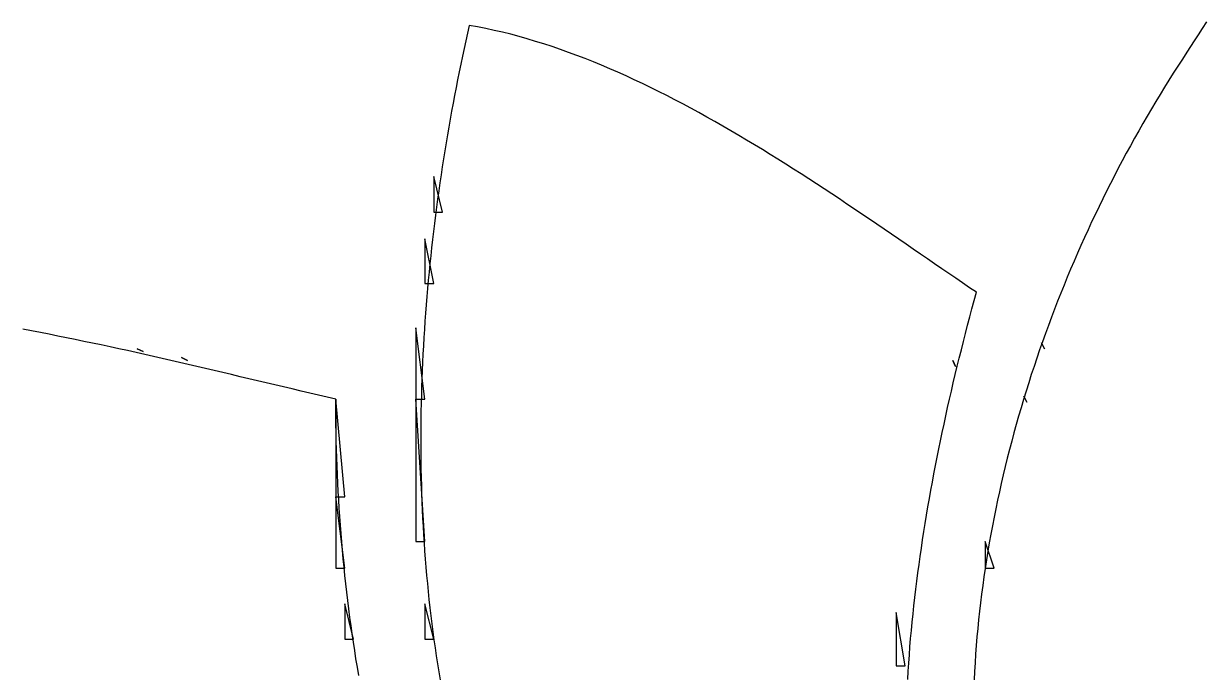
# Model space of a CAD drawing. Header units: millimetres. Extents: x 56222 to 3066687, y -650199 to -121287.
# Drawn here: x 141920.149 to 141922.521, y -185289.305 to -185288.002 of the extents above; entities that cross this region are included whole.
import ezdxf

# ---------------------------------------------------------------- set-up
doc = ezdxf.new("R2010")
doc.units = ezdxf.units.MM
doc.header["$MEASUREMENT"] = 0
doc.layers.add('$TD_AUDIT_GENERATED_(A0BDF17)', color=32, linetype='Continuous', lineweight=30)

msp = doc.modelspace()

# ---------------------------------------------------------------- linework, layer by layer
at = {"layer": '$TD_AUDIT_GENERATED_(A0BDF17)', "linetype": 'Continuous', "lineweight": 25, "ltscale": 2}
for p, q in [((141922.5207, -185287.9982, 0.5173), (141922.5123, -185288.0114, 0.5173)), ((141921.0391, -185288.0206, 0.5173), (141921.0356, -185288.0361, 0.5173)), ((141921.0426, -185288.0052, 0.5173), (141921.0391, -185288.0206, 0.5173)), ((141921.0592, -185288.0082, 0.5173), (141921.0426, -185288.0052, 0.5173)), ((141921.0759, -185288.0115, 0.5173), (141921.0592, -185288.0082, 0.5173)), ((141921.0925, -185288.0151, 0.5173), (141921.0759, -185288.0115, 0.5173)), ((141921.1091, -185288.019, 0.5173), (141921.0925, -185288.0151, 0.5173)), ((141921.1258, -185288.0231, 0.5173), (141921.1091, -185288.019, 0.5173)), ((141921.1424, -185288.0275, 0.5173), (141921.1258, -185288.0231, 0.5173)), ((141922.5043, -185288.0241, 0.5173), (141922.4965, -185288.0363, 0.5173)), ((141922.5123, -185288.0114, 0.5173), (141922.5043, -185288.0241, 0.5173)), ((141921.0356, -185288.0361, 0.5173), (141921.0322, -185288.0516, 0.5173)), ((141921.159, -185288.0322, 0.5173), (141921.1424, -185288.0275, 0.5173)), ((141921.1756, -185288.0372, 0.5173), (141921.159, -185288.0322, 0.5173)), ((141921.1922, -185288.0424, 0.5173), (141921.1756, -185288.0372, 0.5173)), ((141921.2087, -185288.0478, 0.5173), (141921.1922, -185288.0424, 0.5173)), ((141921.2253, -185288.0535, 0.5173), (141921.2087, -185288.0478, 0.5173)), ((141922.489, -185288.0478, 0.5173), (141922.4819, -185288.0587, 0.5173)), ((141922.4965, -185288.0363, 0.5173), (141922.489, -185288.0478, 0.5173)), ((141921.0289, -185288.0671, 0.5173), (141921.0256, -185288.0827, 0.5173)), ((141921.0322, -185288.0516, 0.5173), (141921.0289, -185288.0671, 0.5173)), ((141921.2418, -185288.0594, 0.5173), (141921.2253, -185288.0535, 0.5173)), ((141921.2584, -185288.0655, 0.5173), (141921.2418, -185288.0594, 0.5173)), ((141921.2749, -185288.0718, 0.5173), (141921.2584, -185288.0655, 0.5173)), ((141921.2914, -185288.0784, 0.5173), (141921.2749, -185288.0718, 0.5173)), ((141922.4727, -185288.0727, 0.5173), (141922.4636, -185288.0867, 0.5173)), ((141922.4819, -185288.0587, 0.5173), (141922.4727, -185288.0727, 0.5173)), ((141921.0256, -185288.0827, 0.5173), (141921.0224, -185288.0984, 0.5173)), ((141921.3078, -185288.0851, 0.5173), (141921.2914, -185288.0784, 0.5173)), ((141921.3243, -185288.0921, 0.5173), (141921.3078, -185288.0851, 0.5173)), ((141921.3407, -185288.0993, 0.5173), (141921.3243, -185288.0921, 0.5173)), ((141922.4636, -185288.0867, 0.5173), (141922.4545, -185288.1008, 0.5173)), ((141921.0192, -185288.1141, 0.5173), (141921.0161, -185288.1298, 0.5173)), ((141921.0224, -185288.0984, 0.5173), (141921.0192, -185288.1141, 0.5173)), ((141921.3571, -185288.1066, 0.5173), (141921.3407, -185288.0993, 0.5173)), ((141921.3734, -185288.1141, 0.5173), (141921.3571, -185288.1066, 0.5173)), ((141921.3897, -185288.1218, 0.5173), (141921.3734, -185288.1141, 0.5173)), ((141922.4455, -185288.115, 0.5173), (141922.4367, -185288.1293, 0.5173)), ((141922.4545, -185288.1008, 0.5173), (141922.4455, -185288.115, 0.5173)), ((141921.0161, -185288.1298, 0.5173), (141921.0131, -185288.1456, 0.5173)), ((141921.406, -185288.1297, 0.5173), (141921.3897, -185288.1218, 0.5173)), ((141921.4223, -185288.1378, 0.5173), (141921.406, -185288.1297, 0.5173)), ((141921.4386, -185288.1459, 0.5173), (141921.4223, -185288.1378, 0.5173)), ((141922.4278, -185288.1437, 0.5173), (141922.4191, -185288.1581, 0.5173)), ((141922.4367, -185288.1293, 0.5173), (141922.4278, -185288.1437, 0.5173)), ((141921.0101, -185288.1614, 0.5173), (141921.0072, -185288.1772, 0.5173)), ((141921.0131, -185288.1456, 0.5173), (141921.0101, -185288.1614, 0.5173)), ((141921.4548, -185288.1543, 0.5173), (141921.4386, -185288.1459, 0.5173)), ((141921.4709, -185288.1628, 0.5173), (141921.4548, -185288.1543, 0.5173)), ((141921.4871, -185288.1714, 0.5173), (141921.4709, -185288.1628, 0.5173)), ((141922.4191, -185288.1581, 0.5173), (141922.4105, -185288.1727, 0.5173)), ((141921.0072, -185288.1772, 0.5173), (141921.0043, -185288.1931, 0.5173)), ((141921.5032, -185288.1802, 0.5173), (141921.4871, -185288.1714, 0.5173)), ((141921.5192, -185288.189, 0.5173), (141921.5032, -185288.1802, 0.5173)), ((141921.5352, -185288.198, 0.5173), (141921.5192, -185288.189, 0.5173)), ((141922.4019, -185288.1873, 0.5173), (141922.3934, -185288.202, 0.5173)), ((141922.4105, -185288.1727, 0.5173), (141922.4019, -185288.1873, 0.5173)), ((141921.0015, -185288.209, 0.5173), (141920.9988, -185288.2249, 0.5173)), ((141921.0043, -185288.1931, 0.5173), (141921.0015, -185288.209, 0.5173)), ((141921.5512, -185288.2072, 0.5173), (141921.5352, -185288.198, 0.5173)), ((141921.5671, -185288.2164, 0.5173), (141921.5512, -185288.2072, 0.5173)), ((141922.3934, -185288.202, 0.5173), (141922.385, -185288.2167, 0.5173)), ((141920.9988, -185288.2249, 0.5173), (141920.9961, -185288.2409, 0.5173)), ((141921.583, -185288.2257, 0.5173), (141921.5671, -185288.2164, 0.5173)), ((141921.5988, -185288.2351, 0.5173), (141921.583, -185288.2257, 0.5173)), ((141921.6146, -185288.2446, 0.5173), (141921.5988, -185288.2351, 0.5173)), ((141922.3766, -185288.2316, 0.5173), (141922.3684, -185288.2465, 0.5173)), ((141922.385, -185288.2167, 0.5173), (141922.3766, -185288.2316, 0.5173)), ((141920.9934, -185288.2569, 0.5173), (141920.9909, -185288.2729, 0.5173)), ((141920.9961, -185288.2409, 0.5173), (141920.9934, -185288.2569, 0.5173)), ((141921.6304, -185288.2542, 0.5173), (141921.6146, -185288.2446, 0.5173)), ((141921.6461, -185288.2639, 0.5173), (141921.6304, -185288.2542, 0.5173)), ((141922.3602, -185288.2614, 0.5173), (141922.3522, -185288.2765, 0.5173)), ((141922.3684, -185288.2465, 0.5173), (141922.3602, -185288.2614, 0.5173)), ((141920.9909, -185288.2729, 0.5173), (141920.9884, -185288.289, 0.5173)), ((141921.6617, -185288.2736, 0.5173), (141921.6461, -185288.2639, 0.5173)), ((141921.6773, -185288.2834, 0.5173), (141921.6617, -185288.2736, 0.5173)), ((141921.6928, -185288.2933, 0.5173), (141921.6773, -185288.2834, 0.5173)), ((141922.3522, -185288.2765, 0.5173), (141922.3442, -185288.2916, 0.5173)), ((141920.9712, -185288.3085, 0.5173), (141920.9712, -185288.3799, 0.5173)), ((141920.989, -185288.3799, 0.5173), (141920.9712, -185288.3085, 0.5173)), ((141920.9859, -185288.3051, 0.5173), (141920.9836, -185288.3212, 0.5173)), ((141920.9884, -185288.289, 0.5173), (141920.9859, -185288.3051, 0.5173)), ((141921.7083, -185288.3032, 0.5173), (141921.6928, -185288.2933, 0.5173)), ((141921.7237, -185288.3132, 0.5173), (141921.7083, -185288.3032, 0.5173)), ((141922.3363, -185288.3068, 0.5173), (141922.3284, -185288.3221, 0.5173)), ((141922.3442, -185288.2916, 0.5173), (141922.3363, -185288.3068, 0.5173)), ((141920.9836, -185288.3212, 0.5173), (141920.9813, -185288.3373, 0.5173)), ((141921.7391, -185288.3232, 0.5173), (141921.7237, -185288.3132, 0.5173)), ((141921.7544, -185288.3332, 0.5173), (141921.7391, -185288.3232, 0.5173)), ((141921.7696, -185288.3433, 0.5173), (141921.7544, -185288.3332, 0.5173)), ((141922.3284, -185288.3221, 0.5173), (141922.3207, -185288.3374, 0.5173)), ((141920.979, -185288.3535, 0.5173), (141920.9769, -185288.3697, 0.5173)), ((141920.9813, -185288.3373, 0.5173), (141920.979, -185288.3535, 0.5173)), ((141921.7848, -185288.3533, 0.5173), (141921.7696, -185288.3433, 0.5173)), ((141921.7999, -185288.3634, 0.5173), (141921.7848, -185288.3533, 0.5173)), ((141922.3131, -185288.3528, 0.5173), (141922.3055, -185288.3682, 0.5173)), ((141922.3207, -185288.3374, 0.5173), (141922.3131, -185288.3528, 0.5173)), ((141920.9712, -185288.3799, 0.5173), (141920.989, -185288.3799, 0.5173)), ((141920.9769, -185288.3697, 0.5173), (141920.9747, -185288.3859, 0.5173)), ((141921.815, -185288.3735, 0.5173), (141921.7999, -185288.3634, 0.5173)), ((141921.8299, -185288.3836, 0.5173), (141921.815, -185288.3735, 0.5173)), ((141922.3055, -185288.3682, 0.5173), (141922.2981, -185288.3837, 0.5173)), ((141920.9727, -185288.4022, 0.5173), (141920.9707, -185288.4184, 0.5173)), ((141920.9747, -185288.3859, 0.5173), (141920.9727, -185288.4022, 0.5173)), ((141921.8449, -185288.3937, 0.5173), (141921.8299, -185288.3836, 0.5173)), ((141921.8597, -185288.4038, 0.5173), (141921.8449, -185288.3937, 0.5173)), ((141921.8745, -185288.4139, 0.5173), (141921.8597, -185288.4038, 0.5173)), ((141922.2907, -185288.3993, 0.5173), (141922.2835, -185288.4149, 0.5173)), ((141922.2981, -185288.3837, 0.5173), (141922.2907, -185288.3993, 0.5173)), ((141920.9707, -185288.4184, 0.5173), (141920.9688, -185288.4347, 0.5173)), ((141921.8892, -185288.4239, 0.5173), (141921.8745, -185288.4139, 0.5173)), ((141921.9038, -185288.4339, 0.5173), (141921.8892, -185288.4239, 0.5173)), ((141922.2835, -185288.4149, 0.5173), (141922.2763, -185288.4306, 0.5173)), ((141920.9533, -185288.4334, 0.5173), (141920.9533, -185288.5226, 0.5173)), ((141920.9712, -185288.5226, 0.5173), (141920.9533, -185288.4334, 0.5173)), ((141920.967, -185288.451, 0.5173), (141920.9652, -185288.4674, 0.5173)), ((141920.9688, -185288.4347, 0.5173), (141920.967, -185288.451, 0.5173)), ((141921.9184, -185288.4439, 0.5173), (141921.9038, -185288.4339, 0.5173)), ((141921.9329, -185288.4539, 0.5173), (141921.9184, -185288.4439, 0.5173)), ((141922.2692, -185288.4464, 0.5173), (141922.2622, -185288.4622, 0.5173)), ((141922.2763, -185288.4306, 0.5173), (141922.2692, -185288.4464, 0.5173)), ((141920.9652, -185288.4674, 0.5173), (141920.9635, -185288.4837, 0.5173)), ((141921.9473, -185288.4638, 0.5173), (141921.9329, -185288.4539, 0.5173)), ((141921.9616, -185288.4736, 0.5173), (141921.9473, -185288.4638, 0.5173)), ((141921.9758, -185288.4834, 0.5173), (141921.9616, -185288.4736, 0.5173)), ((141922.2622, -185288.4622, 0.5173), (141922.2554, -185288.4781, 0.5173)), ((141920.9635, -185288.4837, 0.5173), (141920.9619, -185288.5001, 0.5173)), ((141921.99, -185288.4931, 0.5173), (141921.9758, -185288.4834, 0.5173)), ((141922.0041, -185288.5027, 0.5173), (141921.99, -185288.4931, 0.5173)), ((141922.2486, -185288.494, 0.5173), (141922.2419, -185288.51, 0.5173)), ((141922.2554, -185288.4781, 0.5173), (141922.2486, -185288.494, 0.5173)), ((141920.9533, -185288.5226, 0.5173), (141920.9712, -185288.5226, 0.5173)), ((141920.9604, -185288.5164, 0.5173), (141920.9589, -185288.5328, 0.5173)), ((141920.9619, -185288.5001, 0.5173), (141920.9604, -185288.5164, 0.5173)), ((141922.0181, -185288.5123, 0.5173), (141922.0041, -185288.5027, 0.5173)), ((141922.032, -185288.5218, 0.5173), (141922.0181, -185288.5123, 0.5173)), ((141922.0458, -185288.5312, 0.5173), (141922.032, -185288.5218, 0.5173)), ((141922.2419, -185288.51, 0.5173), (141922.2353, -185288.526, 0.5173)), ((141920.9589, -185288.5328, 0.5173), (141920.9575, -185288.5492, 0.5173)), ((141922.0596, -185288.5405, 0.5173), (141922.0458, -185288.5312, 0.5173)), ((141922.0551, -185288.5569, 0.5173), (141922.0596, -185288.5405, 0.5173)), ((141922.2288, -185288.5421, 0.5173), (141922.2224, -185288.5582, 0.5173)), ((141922.2353, -185288.526, 0.5173), (141922.2288, -185288.5421, 0.5173)), ((141920.9561, -185288.5657, 0.5173), (141920.9549, -185288.5821, 0.5173)), ((141920.9575, -185288.5492, 0.5173), (141920.9561, -185288.5657, 0.5173)), ((141922.0507, -185288.5734, 0.5173), (141922.0551, -185288.5569, 0.5173)), ((141922.2224, -185288.5582, 0.5173), (141922.2161, -185288.5744, 0.5173)), ((141920.9549, -185288.5821, 0.5173), (141920.9537, -185288.5985, 0.5173)), ((141922.042, -185288.6063, 0.5173), (141922.0463, -185288.5898, 0.5173)), ((141922.0463, -185288.5898, 0.5173), (141922.0507, -185288.5734, 0.5173)), ((141922.21, -185288.5906, 0.5173), (141922.2039, -185288.6069, 0.5173)), ((141922.2161, -185288.5744, 0.5173), (141922.21, -185288.5906, 0.5173)), ((141920.1649, -185288.6179, 0.5173), (141920.1474, -185288.6146, 0.5173)), ((141920.1824, -185288.6212, 0.5173), (141920.1649, -185288.6179, 0.5173)), ((141920.9355, -185288.6118, 0.5173), (141920.9355, -185288.7546, 0.5173)), ((141920.9533, -185288.7546, 0.5173), (141920.9355, -185288.6118, 0.5173)), ((141920.9526, -185288.615, 0.5173), (141920.9515, -185288.6314, 0.5173)), ((141920.9537, -185288.5985, 0.5173), (141920.9526, -185288.615, 0.5173)), ((141922.0378, -185288.6228, 0.5173), (141922.042, -185288.6063, 0.5173)), ((141922.2039, -185288.6069, 0.5173), (141922.1979, -185288.6232, 0.5173)), ((141920.1999, -185288.6246, 0.5173), (141920.1824, -185288.6212, 0.5173)), ((141920.2174, -185288.6281, 0.5173), (141920.1999, -185288.6246, 0.5173)), ((141920.2349, -185288.6316, 0.5173), (141920.2174, -185288.6281, 0.5173)), ((141920.2523, -185288.6352, 0.5173), (141920.2349, -185288.6316, 0.5173)), ((141920.2698, -185288.6388, 0.5173), (141920.2523, -185288.6352, 0.5173)), ((141920.2872, -185288.6424, 0.5173), (141920.2698, -185288.6388, 0.5173)), ((141920.9515, -185288.6314, 0.5173), (141920.9506, -185288.6479, 0.5173)), ((141922.0294, -185288.6559, 0.5173), (141922.0335, -185288.6393, 0.5173)), ((141922.0335, -185288.6393, 0.5173), (141922.0378, -185288.6228, 0.5173)), ((141922.1921, -185288.6396, 0.5173), (141922.1863, -185288.656, 0.5173)), ((141922.1904, -185288.6416, 0.5173), (141922.1964, -185288.6535, 0.5173)), ((141922.1964, -185288.6535, 0.5173), (141922.1904, -185288.6416, 0.5173)), ((141922.1979, -185288.6232, 0.5173), (141922.1921, -185288.6396, 0.5173)), ((141920.3047, -185288.6461, 0.5173), (141920.2872, -185288.6424, 0.5173)), ((141920.3221, -185288.6499, 0.5173), (141920.3047, -185288.6461, 0.5173)), ((141920.3395, -185288.6537, 0.5173), (141920.3221, -185288.6499, 0.5173)), ((141920.357, -185288.6575, 0.5173), (141920.3395, -185288.6537, 0.5173)), ((141920.3744, -185288.6614, 0.5173), (141920.357, -185288.6575, 0.5173)), ((141920.3918, -185288.6653, 0.5173), (141920.3744, -185288.6614, 0.5173)), ((141920.3764, -185288.6535, 0.5173), (141920.3883, -185288.6594, 0.5173)), ((141920.3883, -185288.6594, 0.5173), (141920.3764, -185288.6535, 0.5173)), ((141920.4092, -185288.6692, 0.5173), (141920.3918, -185288.6653, 0.5173)), ((141920.9497, -185288.6644, 0.5173), (141920.9489, -185288.6808, 0.5173)), ((141920.9506, -185288.6479, 0.5173), (141920.9497, -185288.6644, 0.5173)), ((141922.0253, -185288.6724, 0.5173), (141922.0294, -185288.6559, 0.5173)), ((141922.1863, -185288.656, 0.5173), (141922.1807, -185288.6725, 0.5173)), ((141920.4266, -185288.6732, 0.5173), (141920.4092, -185288.6692, 0.5173)), ((141920.444, -185288.6772, 0.5173), (141920.4266, -185288.6732, 0.5173)), ((141920.4614, -185288.6812, 0.5173), (141920.444, -185288.6772, 0.5173)), ((141920.4788, -185288.6852, 0.5173), (141920.4614, -185288.6812, 0.5173)), ((141920.4657, -185288.6713, 0.5173), (141920.4775, -185288.6772, 0.5173)), ((141920.4775, -185288.6772, 0.5173), (141920.4657, -185288.6713, 0.5173)), ((141920.4962, -185288.6892, 0.5173), (141920.4788, -185288.6852, 0.5173)), ((141920.5136, -185288.6933, 0.5173), (141920.4962, -185288.6892, 0.5173)), ((141920.9489, -185288.6808, 0.5173), (141920.9482, -185288.6973, 0.5173)), ((141922.012, -185288.6772, 0.5173), (141922.0179, -185288.6891, 0.5173)), ((141922.0179, -185288.6891, 0.5173), (141922.012, -185288.6772, 0.5173)), ((141922.0173, -185288.7055, 0.5173), (141922.0213, -185288.6889, 0.5173)), ((141922.0213, -185288.6889, 0.5173), (141922.0253, -185288.6724, 0.5173)), ((141922.1751, -185288.689, 0.5173), (141922.1697, -185288.7055, 0.5173)), ((141922.1807, -185288.6725, 0.5173), (141922.1751, -185288.689, 0.5173)), ((141920.531, -185288.6974, 0.5173), (141920.5136, -185288.6933, 0.5173)), ((141920.5484, -185288.7015, 0.5173), (141920.531, -185288.6974, 0.5173)), ((141920.5659, -185288.7056, 0.5173), (141920.5484, -185288.7015, 0.5173)), ((141920.5833, -185288.7097, 0.5173), (141920.5659, -185288.7056, 0.5173)), ((141920.6007, -185288.7138, 0.5173), (141920.5833, -185288.7097, 0.5173)), ((141920.9482, -185288.6973, 0.5173), (141920.9475, -185288.7138, 0.5173)), ((141922.0133, -185288.722, 0.5173), (141922.0173, -185288.7055, 0.5173)), ((141922.1697, -185288.7055, 0.5173), (141922.1644, -185288.7221, 0.5173)), ((141920.6181, -185288.7179, 0.5173), (141920.6007, -185288.7138, 0.5173)), ((141920.6355, -185288.722, 0.5173), (141920.6181, -185288.7179, 0.5173)), ((141920.6529, -185288.7261, 0.5173), (141920.6355, -185288.722, 0.5173)), ((141920.6703, -185288.7302, 0.5173), (141920.6529, -185288.7261, 0.5173)), ((141920.6877, -185288.7343, 0.5173), (141920.6703, -185288.7302, 0.5173)), ((141920.7052, -185288.7384, 0.5173), (141920.6877, -185288.7343, 0.5173)), ((141920.9469, -185288.7303, 0.5173), (141920.9465, -185288.7468, 0.5173)), ((141920.9475, -185288.7138, 0.5173), (141920.9469, -185288.7303, 0.5173)), ((141922.0095, -185288.7386, 0.5173), (141922.0133, -185288.722, 0.5173)), ((141922.1644, -185288.7221, 0.5173), (141922.1592, -185288.7387, 0.5173)), ((141920.7226, -185288.7425, 0.5173), (141920.7052, -185288.7384, 0.5173)), ((141920.74, -185288.7465, 0.5173), (141920.7226, -185288.7425, 0.5173)), ((141920.7575, -185288.7506, 0.5173), (141920.74, -185288.7465, 0.5173)), ((141920.7749, -185288.7546, 0.5173), (141920.7575, -185288.7506, 0.5173)), ((141920.775, -185288.7714, 0.5173), (141920.7749, -185288.7546, 0.5173)), ((141920.7749, -185288.7546, 0.5173), (141920.7749, -185288.9508, 0.5173)), ((141920.7928, -185288.9508, 0.5173), (141920.7749, -185288.7546, 0.5173)), ((141920.9355, -185288.7546, 0.5173), (141920.9533, -185288.7546, 0.5173)), ((141920.9355, -185288.7546, 0.5173), (141920.9355, -185289.04, 0.5173)), ((141920.9533, -185289.04, 0.5173), (141920.9355, -185288.7546, 0.5173)), ((141920.9465, -185288.7468, 0.5173), (141920.946, -185288.7633, 0.5173)), ((141922.0019, -185288.7717, 0.5173), (141922.0057, -185288.7551, 0.5173)), ((141922.0057, -185288.7551, 0.5173), (141922.0095, -185288.7386, 0.5173)), ((141922.1541, -185288.7553, 0.5173), (141922.1491, -185288.772, 0.5173)), ((141922.1592, -185288.7387, 0.5173), (141922.1541, -185288.7553, 0.5173)), ((141922.1547, -185288.7486, 0.5173), (141922.1607, -185288.7605, 0.5173)), ((141922.1607, -185288.7605, 0.5173), (141922.1547, -185288.7486, 0.5173)), ((141920.7751, -185288.7882, 0.5173), (141920.775, -185288.7714, 0.5173)), ((141920.9457, -185288.7798, 0.5173), (141920.9455, -185288.7963, 0.5173)), ((141920.946, -185288.7633, 0.5173), (141920.9457, -185288.7798, 0.5173)), ((141921.9983, -185288.7883, 0.5173), (141922.0019, -185288.7717, 0.5173)), ((141922.1491, -185288.772, 0.5173), (141922.1442, -185288.7887, 0.5173)), ((141920.7753, -185288.805, 0.5173), (141920.7751, -185288.7882, 0.5173)), ((141920.7756, -185288.8218, 0.5173), (141920.7753, -185288.805, 0.5173)), ((141920.9455, -185288.7963, 0.5173), (141920.9453, -185288.8128, 0.5173)), ((141921.9911, -185288.8214, 0.5173), (141921.9946, -185288.8048, 0.5173)), ((141921.9946, -185288.8048, 0.5173), (141921.9983, -185288.7883, 0.5173)), ((141922.1395, -185288.8055, 0.5173), (141922.1348, -185288.8223, 0.5173)), ((141922.1442, -185288.7887, 0.5173), (141922.1395, -185288.8055, 0.5173)), ((141920.7759, -185288.8387, 0.5173), (141920.7756, -185288.8218, 0.5173)), ((141920.9453, -185288.8128, 0.5173), (141920.9452, -185288.8293, 0.5173)), ((141920.9452, -185288.8293, 0.5173), (141920.9452, -185288.8457, 0.5173)), ((141921.9876, -185288.838, 0.5173), (141921.9911, -185288.8214, 0.5173)), ((141922.1348, -185288.8223, 0.5173), (141922.1303, -185288.8391, 0.5173)), ((141920.7764, -185288.8555, 0.5173), (141920.7759, -185288.8387, 0.5173)), ((141920.7769, -185288.8724, 0.5173), (141920.7764, -185288.8555, 0.5173)), ((141920.9452, -185288.8457, 0.5173), (141920.9453, -185288.8622, 0.5173)), ((141921.9809, -185288.8712, 0.5173), (141921.9842, -185288.8546, 0.5173)), ((141921.9842, -185288.8546, 0.5173), (141921.9876, -185288.838, 0.5173)), ((141922.1303, -185288.8391, 0.5173), (141922.1259, -185288.8559, 0.5173)), ((141920.7775, -185288.8892, 0.5173), (141920.7769, -185288.8724, 0.5173)), ((141920.9453, -185288.8622, 0.5173), (141920.9455, -185288.8787, 0.5173)), ((141920.9455, -185288.8787, 0.5173), (141920.9457, -185288.8952, 0.5173)), ((141921.9776, -185288.8877, 0.5173), (141921.9809, -185288.8712, 0.5173)), ((141922.1216, -185288.8728, 0.5173), (141922.1175, -185288.8897, 0.5173)), ((141922.1259, -185288.8559, 0.5173), (141922.1216, -185288.8728, 0.5173)), ((141920.7782, -185288.9061, 0.5173), (141920.7775, -185288.8892, 0.5173)), ((141920.9457, -185288.8952, 0.5173), (141920.9461, -185288.9116, 0.5173)), ((141921.9744, -185288.9043, 0.5173), (141921.9776, -185288.8877, 0.5173)), ((141922.1175, -185288.8897, 0.5173), (141922.1134, -185288.9066, 0.5173)), ((141920.7789, -185288.9229, 0.5173), (141920.7782, -185288.9061, 0.5173)), ((141920.7798, -185288.9398, 0.5173), (141920.7789, -185288.9229, 0.5173)), ((141920.9461, -185288.9116, 0.5173), (141920.9465, -185288.9281, 0.5173)), ((141921.9683, -185288.9375, 0.5173), (141921.9713, -185288.9209, 0.5173)), ((141921.9713, -185288.9209, 0.5173), (141921.9744, -185288.9043, 0.5173)), ((141922.1095, -185288.9236, 0.5173), (141922.1057, -185288.9405, 0.5173)), ((141922.1134, -185288.9066, 0.5173), (141922.1095, -185288.9236, 0.5173)), ((141920.7807, -185288.9567, 0.5173), (141920.7798, -185288.9398, 0.5173)), ((141920.9465, -185288.9281, 0.5173), (141920.947, -185288.9445, 0.5173)), ((141920.947, -185288.9445, 0.5173), (141920.9476, -185288.9609, 0.5173)), ((141921.9653, -185288.9541, 0.5173), (141921.9683, -185288.9375, 0.5173)), ((141922.1057, -185288.9405, 0.5173), (141922.102, -185288.9575, 0.5173)), ((141920.7749, -185288.9508, 0.5173), (141920.7928, -185288.9508, 0.5173)), ((141920.7749, -185288.9508, 0.5173), (141920.7749, -185289.0936, 0.5173)), ((141920.7928, -185289.0936, 0.5173), (141920.7749, -185288.9508, 0.5173)), ((141920.7818, -185288.9735, 0.5173), (141920.7807, -185288.9567, 0.5173)), ((141920.7829, -185288.9904, 0.5173), (141920.7818, -185288.9735, 0.5173)), ((141920.9476, -185288.9609, 0.5173), (141920.9483, -185288.9773, 0.5173)), ((141921.9596, -185288.9872, 0.5173), (141921.9624, -185288.9706, 0.5173)), ((141921.9624, -185288.9706, 0.5173), (141921.9653, -185288.9541, 0.5173)), ((141922.102, -185288.9575, 0.5173), (141922.0985, -185288.9746, 0.5173)), ((141920.7841, -185289.0073, 0.5173), (141920.7829, -185288.9904, 0.5173)), ((141920.9483, -185288.9773, 0.5173), (141920.949, -185288.9937, 0.5173)), ((141920.949, -185288.9937, 0.5173), (141920.9499, -185289.0101, 0.5173)), ((141921.9569, -185289.0038, 0.5173), (141921.9596, -185288.9872, 0.5173)), ((141922.0951, -185288.9916, 0.5173), (141922.0917, -185289.0087, 0.5173)), ((141922.0985, -185288.9746, 0.5173), (141922.0951, -185288.9916, 0.5173)), ((141920.7854, -185289.0241, 0.5173), (141920.7841, -185289.0073, 0.5173)), ((141920.9499, -185289.0101, 0.5173), (141920.9509, -185289.0265, 0.5173)), ((141921.9517, -185289.0369, 0.5173), (141921.9542, -185289.0203, 0.5173)), ((141921.9542, -185289.0203, 0.5173), (141921.9569, -185289.0038, 0.5173)), ((141922.0917, -185289.0087, 0.5173), (141922.0886, -185289.0257, 0.5173)), ((141920.7867, -185289.041, 0.5173), (141920.7854, -185289.0241, 0.5173)), ((141920.7882, -185289.0578, 0.5173), (141920.7867, -185289.041, 0.5173)), ((141920.9355, -185289.04, 0.5173), (141920.9533, -185289.04, 0.5173)), ((141920.9509, -185289.0265, 0.5173), (141920.9519, -185289.0429, 0.5173)), ((141920.9519, -185289.0429, 0.5173), (141920.953, -185289.0592, 0.5173)), ((141921.9492, -185289.0534, 0.5173), (141921.9517, -185289.0369, 0.5173)), ((141922.0774, -185289.04, 0.5173), (141922.0774, -185289.0936, 0.5173)), ((141922.0953, -185289.0936, 0.5173), (141922.0774, -185289.04, 0.5173)), ((141922.0855, -185289.0428, 0.5173), (141922.0826, -185289.0599, 0.5173)), ((141922.0886, -185289.0257, 0.5173), (141922.0855, -185289.0428, 0.5173)), ((141920.7897, -185289.0747, 0.5173), (141920.7882, -185289.0578, 0.5173)), ((141920.953, -185289.0592, 0.5173), (141920.9543, -185289.0755, 0.5173)), ((141921.9468, -185289.07, 0.5173), (141921.9492, -185289.0534, 0.5173)), ((141922.0826, -185289.0599, 0.5173), (141922.0798, -185289.0771, 0.5173)), ((141920.7914, -185289.0915, 0.5173), (141920.7897, -185289.0747, 0.5173)), ((141920.7931, -185289.1083, 0.5173), (141920.7914, -185289.0915, 0.5173)), ((141920.9543, -185289.0755, 0.5173), (141920.9556, -185289.0918, 0.5173)), ((141920.9556, -185289.0918, 0.5173), (141920.957, -185289.1081, 0.5173)), ((141921.9422, -185289.103, 0.5173), (141921.9445, -185289.0865, 0.5173)), ((141921.9445, -185289.0865, 0.5173), (141921.9468, -185289.07, 0.5173)), ((141922.0798, -185289.0771, 0.5173), (141922.0772, -185289.0942, 0.5173)), ((141920.7749, -185289.0936, 0.5173), (141920.7928, -185289.0936, 0.5173)), ((141920.7949, -185289.1251, 0.5173), (141920.7931, -185289.1083, 0.5173)), ((141920.957, -185289.1081, 0.5173), (141920.9585, -185289.1244, 0.5173)), ((141921.9401, -185289.1196, 0.5173), (141921.9422, -185289.103, 0.5173)), ((141922.0746, -185289.1114, 0.5173), (141922.0722, -185289.1285, 0.5173)), ((141922.0772, -185289.0942, 0.5173), (141922.0746, -185289.1114, 0.5173)), ((141922.0774, -185289.0936, 0.5173), (141922.0953, -185289.0936, 0.5173)), ((141920.7968, -185289.1419, 0.5173), (141920.7949, -185289.1251, 0.5173)), ((141920.9585, -185289.1244, 0.5173), (141920.9601, -185289.1406, 0.5173)), ((141921.9361, -185289.1526, 0.5173), (141921.938, -185289.1361, 0.5173)), ((141921.938, -185289.1361, 0.5173), (141921.9401, -185289.1196, 0.5173)), ((141922.0722, -185289.1285, 0.5173), (141922.07, -185289.1457, 0.5173)), ((141920.7988, -185289.1587, 0.5173), (141920.7968, -185289.1419, 0.5173)), ((141920.8009, -185289.1755, 0.5173), (141920.7988, -185289.1587, 0.5173)), ((141920.9601, -185289.1406, 0.5173), (141920.9618, -185289.1568, 0.5173)), ((141920.9618, -185289.1568, 0.5173), (141920.9635, -185289.173, 0.5173)), ((141921.9342, -185289.1691, 0.5173), (141921.9361, -185289.1526, 0.5173)), ((141922.0679, -185289.1629, 0.5173), (141922.0659, -185289.1801, 0.5173)), ((141922.07, -185289.1457, 0.5173), (141922.0679, -185289.1629, 0.5173)), ((141920.7928, -185289.1649, 0.5173), (141920.7928, -185289.2363, 0.5173)), ((141920.8106, -185289.2363, 0.5173), (141920.7928, -185289.1649, 0.5173)), ((141920.8031, -185289.1923, 0.5173), (141920.8009, -185289.1755, 0.5173)), ((141920.9533, -185289.1649, 0.5173), (141920.9533, -185289.2363, 0.5173)), ((141920.9712, -185289.2363, 0.5173), (141920.9533, -185289.1649, 0.5173)), ((141920.9635, -185289.173, 0.5173), (141920.9654, -185289.1892, 0.5173)), ((141921.899, -185289.1828, 0.5173), (141921.899, -185289.2898, 0.5173)), ((141921.9168, -185289.2898, 0.5173), (141921.899, -185289.1828, 0.5173)), ((141921.9308, -185289.202, 0.5173), (141921.9325, -185289.1855, 0.5173)), ((141921.9325, -185289.1855, 0.5173), (141921.9342, -185289.1691, 0.5173)), ((141922.0659, -185289.1801, 0.5173), (141922.064, -185289.1973, 0.5173)), ((141920.8054, -185289.209, 0.5173), (141920.8031, -185289.1923, 0.5173)), ((141920.8078, -185289.2257, 0.5173), (141920.8054, -185289.209, 0.5173)), ((141920.9654, -185289.1892, 0.5173), (141920.9674, -185289.2053, 0.5173)), ((141920.9674, -185289.2053, 0.5173), (141920.9695, -185289.2214, 0.5173)), ((141921.9292, -185289.2185, 0.5173), (141921.9308, -185289.202, 0.5173)), ((141922.064, -185289.1973, 0.5173), (141922.0623, -185289.2145, 0.5173)), ((141920.8102, -185289.2424, 0.5173), (141920.8078, -185289.2257, 0.5173)), ((141920.9695, -185289.2214, 0.5173), (141920.9716, -185289.2375, 0.5173)), ((141921.9263, -185289.2513, 0.5173), (141921.9277, -185289.2349, 0.5173)), ((141921.9277, -185289.2349, 0.5173), (141921.9292, -185289.2185, 0.5173)), ((141922.0607, -185289.2317, 0.5173), (141922.0593, -185289.2489, 0.5173)), ((141922.0623, -185289.2145, 0.5173), (141922.0607, -185289.2317, 0.5173)), ((141920.7928, -185289.2363, 0.5173), (141920.8106, -185289.2363, 0.5173)), ((141920.8128, -185289.2591, 0.5173), (141920.8102, -185289.2424, 0.5173)), ((141920.9533, -185289.2363, 0.5173), (141920.9712, -185289.2363, 0.5173)), ((141920.9716, -185289.2375, 0.5173), (141920.9739, -185289.2536, 0.5173)), ((141920.9739, -185289.2536, 0.5173), (141920.9763, -185289.2696, 0.5173)), ((141921.9251, -185289.2677, 0.5173), (141921.9263, -185289.2513, 0.5173)), ((141922.0593, -185289.2489, 0.5173), (141922.0579, -185289.2661, 0.5173)), ((141920.8154, -185289.2758, 0.5173), (141920.8128, -185289.2591, 0.5173)), ((141920.8182, -185289.2924, 0.5173), (141920.8154, -185289.2758, 0.5173)), ((141920.9763, -185289.2696, 0.5173), (141920.9787, -185289.2856, 0.5173)), ((141921.9239, -185289.2841, 0.5173), (141921.9251, -185289.2677, 0.5173)), ((141922.0579, -185289.2661, 0.5173), (141922.0568, -185289.2834, 0.5173)), ((141920.821, -185289.3091, 0.5173), (141920.8182, -185289.2924, 0.5173)), ((141920.9787, -185289.2856, 0.5173), (141920.9813, -185289.3016, 0.5173)), ((141920.9813, -185289.3016, 0.5173), (141920.984, -185289.3175, 0.5173)), ((141921.899, -185289.2898, 0.5173), (141921.9168, -185289.2898, 0.5173)), ((141921.9218, -185289.3169, 0.5173), (141921.9228, -185289.3005, 0.5173)), ((141921.9228, -185289.3005, 0.5173), (141921.9239, -185289.2841, 0.5173)), ((141922.0558, -185289.3006, 0.5173), (141922.0549, -185289.3178, 0.5173)), ((141922.0568, -185289.2834, 0.5173), (141922.0558, -185289.3006, 0.5173))]:
    msp.add_line(p, q, dxfattribs=at)

doc.saveas('drawing.dxf')
